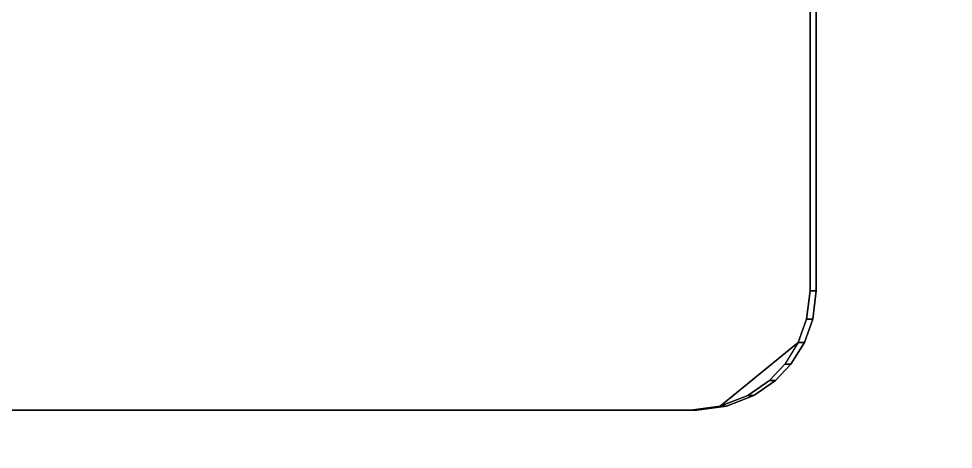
# Model space of a CAD drawing. Header units: metres. Extents: x 104.27 to 106.57, y 32.25 to 36.05.
# Drawn here: x 104.7914 to 104.8697, y 32.6956 to 32.7317 of the extents above; entities that cross this region are included whole.
import ezdxf

# ---------------------------------------------------------------- set-up
doc = ezdxf.new("R2010")
doc.units = ezdxf.units.M
doc.layers.add('KO28', color=7, linetype='Continuous')
doc.layers.add('KO29', color=7, linetype='Continuous')

msp = doc.modelspace()

# ---------------------------------------------------------------- linework, layer by layer
at = {"layer": 'KO28', "color": 250, "linetype": 'ByBlock', "lineweight": 25, "invisible_edges": 15}
for points in [[(104.8411, 32.761514, 0.021837), (104.856752, 32.704533, 0.021306), (104.847744, 32.808864, 0.021612)], [(104.475316, 32.699259, 0.034257), (104.828246, 32.769197, 0.022274), (104.497722, 32.738884, 0.033496)], [(104.828313, 32.698864, 0.03728), (104.498677, 32.768844, 0.048472), (104.828309, 32.739236, 0.03728)], [(104.805126, 32.698864, 0.023059), (104.856752, 32.704533, 0.021306), (104.820345, 32.741355, 0.022542)], [(104.855616, 32.702703, 0.021344), (104.856752, 32.704533, 0.021306), (104.852524, 32.700082, 0.021449)]]:
    msp.add_3dface(points, dxfattribs=at)
at = {"layer": 'KO28', "color": 9, "linetype": 'ByBlock', "lineweight": 25}
for points, invisible_edges in [([(104.847744, 32.808864, 0.021612), (104.856752, 32.704533, 0.021306), (104.851041, 32.808304, 0.0215)], 3), ([(104.851041, 32.808304, 0.0215), (104.856752, 32.704533, 0.021306), (104.853348, 32.807144, 0.021421)], 3), ([(104.853348, 32.807144, 0.021421), (104.856752, 32.704533, 0.021306), (104.855543, 32.805117, 0.021347)], 3), ([(104.855543, 32.805117, 0.021347), (104.856752, 32.704533, 0.021306), (104.85703, 32.802559, 0.021296)], 3), ([(104.85703, 32.802559, 0.021296), (104.856752, 32.704533, 0.021306), (104.857738, 32.798864, 0.021272)], 3), ([(104.858247, 32.708864, 0.036264), (104.84161, 32.761514, 0.036828), (104.858247, 32.798864, 0.036264)], 3), ([(104.857738, 32.798864, 0.021272), (104.856752, 32.704533, 0.021306), (104.85745, 32.706483, 0.021282)], 13), ([(104.85745, 32.706483, 0.021282), (104.857738, 32.708864, 0.021272), (104.857738, 32.798864, 0.021272)], 12), ([(104.476045, 32.699048, 0.034232), (104.828246, 32.769197, 0.022274), (104.475316, 32.699259, 0.034257)], 3), ([(104.477957, 32.698864, 0.034167), (104.828246, 32.769197, 0.022274), (104.476045, 32.699048, 0.034232)], 3), ([(104.82073, 32.767301, 0.022529), (104.828246, 32.769197, 0.022274), (104.477957, 32.698864, 0.034167)], 14), ([(104.506133, 32.766726, 0.048219), (104.498677, 32.768844, 0.048472), (104.828313, 32.698864, 0.03728)], 14), ([(104.815169, 32.7619, 0.022718), (104.82073, 32.767301, 0.022529), (104.477957, 32.698864, 0.034167)], 14), ([(104.511531, 32.761161, 0.048036), (104.506133, 32.766726, 0.048219), (104.828313, 32.698864, 0.03728)], 14), ([(104.813052, 32.75444, 0.022789), (104.815169, 32.7619, 0.022718), (104.477957, 32.698864, 0.034167)], 14), ([(104.513426, 32.753641, 0.047972), (104.511531, 32.761161, 0.048036), (104.828313, 32.698864, 0.03728)], 14), ([(104.842995, 32.753994, 0.021773), (104.856752, 32.704533, 0.021306), (104.8411, 32.761514, 0.021837)], 3), ([(104.843504, 32.753994, 0.036764), (104.84161, 32.761514, 0.036828), (104.857261, 32.704533, 0.036297)], 14), ([(104.857261, 32.704533, 0.036297), (104.84161, 32.761514, 0.036828), (104.85796, 32.706483, 0.036273)], 3), ([(104.85796, 32.706483, 0.036273), (104.84161, 32.761514, 0.036828), (104.858247, 32.708864, 0.036264)], 3), ([(104.805126, 32.698864, 0.023059), (104.813052, 32.75444, 0.022789), (104.477957, 32.698864, 0.034167)], 3), ([(104.814946, 32.74692, 0.022725), (104.813052, 32.75444, 0.022789), (104.805126, 32.698864, 0.023059)], 14), ([(104.841387, 32.746533, 0.036836), (104.843504, 32.753994, 0.036764), (104.828313, 32.698864, 0.03728)], 14), ([(104.828313, 32.698864, 0.03728), (104.843504, 32.753994, 0.036764), (104.848253, 32.698864, 0.036603)], 3), ([(104.840878, 32.746533, 0.021845), (104.856752, 32.704533, 0.021306), (104.842995, 32.753994, 0.021773)], 3), ([(104.848253, 32.698864, 0.036603), (104.843504, 32.753994, 0.036764), (104.850722, 32.699174, 0.036519)], 3), ([(104.850722, 32.699174, 0.036519), (104.843504, 32.753994, 0.036764), (104.853033, 32.700082, 0.036441)], 3), ([(104.853033, 32.700082, 0.036441), (104.843504, 32.753994, 0.036764), (104.854852, 32.701354, 0.036379)], 3), ([(104.854852, 32.701354, 0.036379), (104.843504, 32.753994, 0.036764), (104.856125, 32.702703, 0.036336)], 3), ([(104.856125, 32.702703, 0.036336), (104.843504, 32.753994, 0.036764), (104.857261, 32.704533, 0.036297)], 3), ([(104.498234, 32.698864, 0.048487), (104.513426, 32.753641, 0.047972), (104.828313, 32.698864, 0.03728)], 3), ([(104.820345, 32.741355, 0.022542), (104.814946, 32.74692, 0.022725), (104.805126, 32.698864, 0.023059)], 14), ([(104.835825, 32.741132, 0.037025), (104.841387, 32.746533, 0.036836), (104.828313, 32.698864, 0.03728)], 14), ([(104.835316, 32.741132, 0.022033), (104.856752, 32.704533, 0.021306), (104.840878, 32.746533, 0.021845)], 3), ([(104.820345, 32.741355, 0.022542), (104.856752, 32.704533, 0.021306), (104.8278, 32.739236, 0.022289)], 3), ([(104.8278, 32.739236, 0.022289), (104.856752, 32.704533, 0.021306), (104.835316, 32.741132, 0.022033)], 3), ([(104.828309, 32.739236, 0.03728), (104.835825, 32.741132, 0.037025), (104.828313, 32.698864, 0.03728)], 14), ([(104.847744, 32.698864, 0.021612), (104.856752, 32.704533, 0.021306), (104.805126, 32.698864, 0.023059)], 3), ([(104.850213, 32.699174, 0.021528), (104.856752, 32.704533, 0.021306), (104.847744, 32.698864, 0.021612)], 2), ([(104.852524, 32.700082, 0.021449), (104.856752, 32.704533, 0.021306), (104.850213, 32.699174, 0.021528)], 1), ([(104.854343, 32.701354, 0.021387), (104.855616, 32.702703, 0.021344), (104.852524, 32.700082, 0.021449)], 2)]:
    msp.add_3dface(points, dxfattribs=dict(at, invisible_edges=invisible_edges))
for points in [[(104.857738, 32.798864, 0.021272), (104.857738, 32.708864, 0.021272), (104.858247, 32.708864, 0.036264), (104.858247, 32.798864, 0.036264)], [(104.857738, 32.708864, 0.021272), (104.85745, 32.706483, 0.021282), (104.85796, 32.706483, 0.036273), (104.858247, 32.708864, 0.036264)], [(104.85745, 32.706483, 0.021282), (104.856752, 32.704533, 0.021306), (104.857261, 32.704533, 0.036297), (104.85796, 32.706483, 0.036273)], [(104.856752, 32.704533, 0.021306), (104.855616, 32.702703, 0.021344), (104.856125, 32.702703, 0.036336), (104.857261, 32.704533, 0.036297)], [(104.855616, 32.702703, 0.021344), (104.854343, 32.701354, 0.021387), (104.854852, 32.701354, 0.036379), (104.856125, 32.702703, 0.036336)], [(104.854343, 32.701354, 0.021387), (104.852524, 32.700082, 0.021449), (104.853033, 32.700082, 0.036441), (104.854852, 32.701354, 0.036379)], [(104.852524, 32.700082, 0.021449), (104.850213, 32.699174, 0.021528), (104.850722, 32.699174, 0.036519), (104.853033, 32.700082, 0.036441)], [(104.850213, 32.699174, 0.021528), (104.847744, 32.698864, 0.021612), (104.848253, 32.698864, 0.036603), (104.850722, 32.699174, 0.036519)], [(104.847744, 32.698864, 0.021612), (104.477957, 32.698864, 0.034167), (104.478466, 32.698864, 0.049159), (104.848253, 32.698864, 0.036603)]]:
    msp.add_3dface(points, dxfattribs=at)
at = {"layer": 'KO29', "color": 37, "linetype": 'ByBlock', "lineweight": 25}
for points, invisible_edges in [([(104.424084, 32.601074, -0.28), (105.274084, 32.656074, -0.28), (104.274084, 32.901074, -0.28)], 14), ([(104.274084, 32.901074, -0.28), (105.274084, 32.656074, -0.28), (105.274084, 32.846074, -0.28)], 13), ([(104.338278, 32.822709, 0.04), (104.840922, 32.830253, 0.02241), (104.840922, 32.677055, 0.02241)], 14), ([(104.840922, 32.677055, 0.02241), (104.840922, 32.830253, 0.02241), (105.274084, 32.825292, 0.007251)], 13), ([(105.274084, 32.825292, 0.007251), (105.274084, 32.678526, 0.007251), (104.840922, 32.677055, 0.02241)], 12), ([(104.338278, 32.685711, 0.04), (104.338278, 32.822709, 0.04), (104.840922, 32.677055, 0.02241)], 2)]:
    msp.add_3dface(points, dxfattribs=dict(at, invisible_edges=invisible_edges))
for points in [[(104.289084, 32.841074), (104.289084, 32.661074), (105.274084, 32.676074), (105.274084, 32.826074)], [(105.274084, 32.676074), (104.289084, 32.661074), (104.289084, 32.841074), (105.274084, 32.826074)]]:
    msp.add_3dface(points, dxfattribs=at)

doc.saveas('drawing.dxf')
